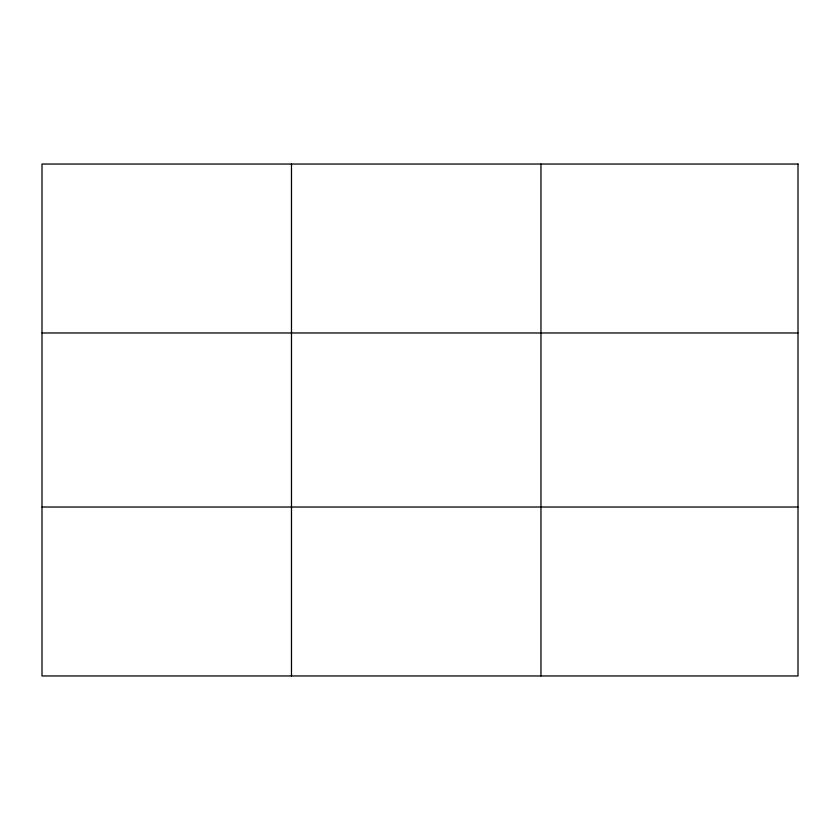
<?xml version="1.0" encoding="UTF-8"?>
<svg xmlns="http://www.w3.org/2000/svg" width="840" height="840" viewBox="0 0 840 840"><rect width="100%" height="100%" fill="white"/><g stroke="black" fill="none" stroke-linecap="round" stroke-linejoin="round"><path stroke-width="1.26" d="M291.48 675.958L291.48 164.041M540.96 675.958L540.96 164.041M42 332.976L798 332.976M42 507.024L798 507.024M798 164.041L798 675.958L42 675.958L42 164.041L798 164.041"/></g></svg>
